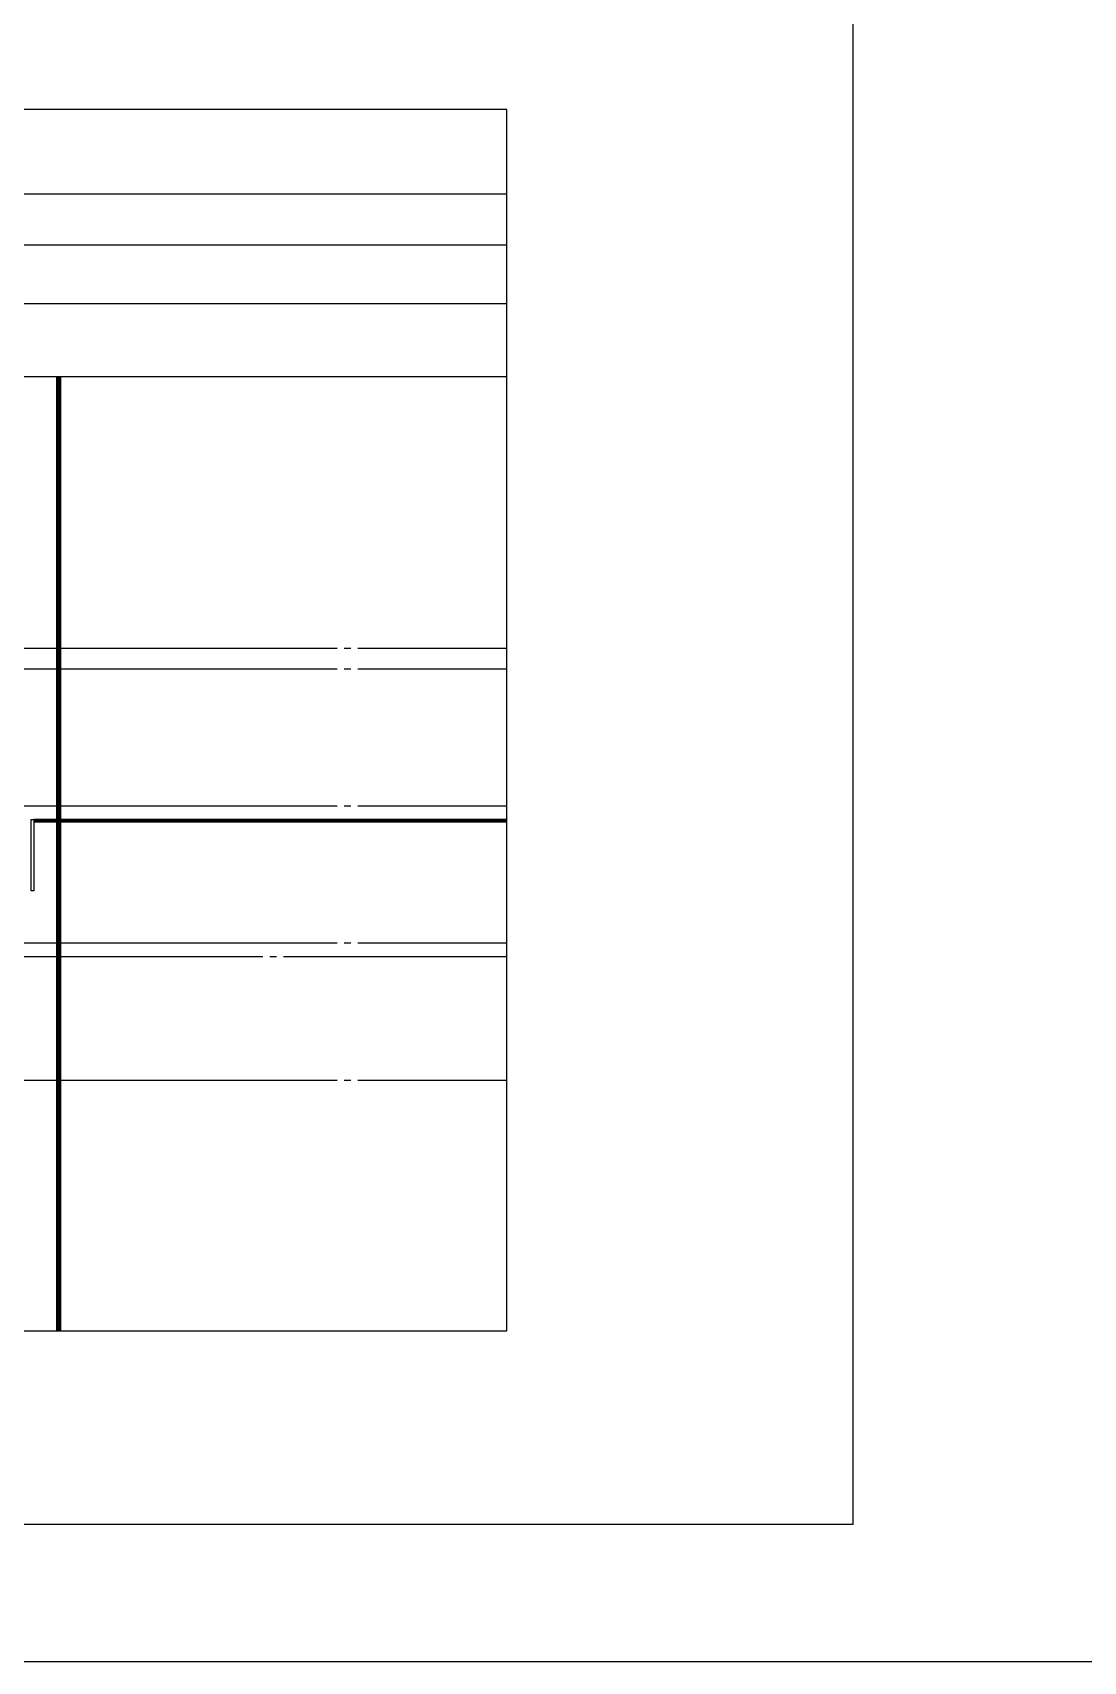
# Model space of a CAD drawing. Extents: x 152195838 to 323921156, y 365159662 to 730681027.
# Drawn here: x 161078207 to 161154866, y 365159662 to 365278462 of the extents above; entities that cross this region are included whole.
import ezdxf

# ---------------------------------------------------------------- set-up
doc = ezdxf.new("R2010")
doc.units = 0
doc.header["$MEASUREMENT"] = 0
for name, pattern in [('CEN', [63, 60, -1, 1, -1]), ('DIVIDEX2', [2.5, 1, -0.5, 0, -0.5, 0, -0.5]), ('HIDDEN', [2, 1, -1])]:
    doc.linetypes.add(name, pattern=pattern)
for name, color, linetype in [('4A.TEC CEN', 1, 'CEN'), ('4A.TEC LAND', 53, 'CONTINUOUS'), ('4A.TEC 벽체 1', 2, 'CONTINUOUS'), ('㈜SE&C SITE', 1, 'DIVIDEX2')]:
    doc.layers.add(name, color=color, linetype=linetype)
doc.layers.add('DEFPOINT', color=135, linetype='CONTINUOUS', plot=False)

# ---------------------------------------------------------------- blocks, each defined once
blk = doc.blocks.new('zw$44AB')
at = {"layer": 'DEFPOINT'}
for points in [[(194981, 0), (0, 0), (0, -66825), (194981, -66825)], [(11458, -66825), (194981, -66825), (194981, -4637), (11458, -4637)], [(14258, -66825), (194981, -66825), (194981, -7437), (14258, -7437)], [(17458, -66825), (194981, -66825), (194981, -10637), (17458, -10637)], [(21458, -66825), (194981, -66825), (194981, -14637), (21458, -14637)]]:
    blk.add_lwpolyline(points, close=True, dxfattribs=at)

msp = doc.modelspace()

# ---------------------------------------------------------------- linework, layer by layer
at = {"layer": '4A.TEC CEN', "color": 8, "ltscale": 500}
for p, q in [((160881434.11, 365233563.33), (161112798.99, 365233563.33)), ((160881434.11, 365232063.33), (161112798.99, 365232063.33)), ((160881434.11, 365222063.33), (161112798.99, 365222063.33)), ((160881434.11, 365212063.33), (161112798.99, 365212063.33)), ((161033506.94, 365211063.33), (161112798.99, 365211063.33)), ((160881434.11, 365202063.33), (161112798.99, 365202063.33))]:
    msp.add_line(p, q, dxfattribs=at)
at = {"layer": '4A.TEC LAND', "linetype": 'Continuous'}
for points in [[(161112798.99, 365221063.33), (161078306.94, 365221063.33)], [(161112798.99, 365220963.33), (161078306.94, 365220963.33)], [(161112798.99, 365220863.33), (161078306.94, 365220863.33)]]:
    msp.add_lwpolyline(points, dxfattribs=at)
at = {"layer": '4A.TEC 벽체 1'}
msp.add_lwpolyline([(161078106.94, 365215863.33), (161078106.94, 365221063.33), (161078306.94, 365221063.33), (161078306.94, 365215863.33)], close=True, dxfattribs=at)
at = {"layer": 'DEFPOINT', "color": 5}
msp.add_lwpolyline([(160841065.66, 365159661.87), (161177065.66, 365159661.87), (161177065.66, 365397261.87), (160841065.66, 365397261.87)], close=True, dxfattribs=at)
at = {"layer": 'DEFPOINT'}
msp.add_lwpolyline([(161138065.66, 365387661.87), (160848465.66, 365387661.87), (160848465.66, 365169661.87), (161138065.66, 365169661.87)], close=True, dxfattribs=at)
at = {"layer": '㈜SE&C SITE', "color": 10, "linetype": 'HIDDEN', "ltscale": 800, "const_width": 400}
msp.add_lwpolyline([(161080106.94, 365183761.87), (161080106.94, 365253346.04)], dxfattribs=at)

# ---------------------------------------------------------------- block references
at = {"layer": 'DEFPOINT', "xscale": 1.333333333333333, "yscale": 1.333333333333333, "zscale": 1.333333333333333}
msp.add_blockref('zw$44AB', (160852824.08, 365272861.87), dxfattribs=at)

doc.saveas('drawing.dxf')
